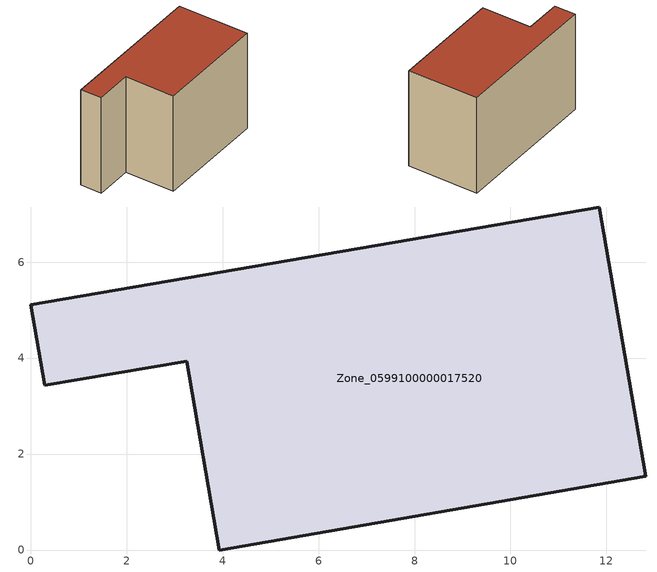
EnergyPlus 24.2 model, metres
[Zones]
Zone_0599100000017520
 floor ground (C_G): 3.25,3.94 0.29,3.43 0,5.11 11.86,7.15 12.82,1.54 3.93,0 z0
 wall outside (C_F): 11.86,7.15 0,5.11 0.29,3.43 3.25,3.94 3.93,0 12.82,1.54 11.86,7.15 z0:8.13
 roof outside (C_R): 3.93,0 12.82,1.54 11.86,7.15 0,5.11 0.29,3.43 3.25,3.94 z8.13
[BUILDING]
Pand.0599100000017520: North Axis=0; Terrain=City; Loads Convergence Tolerance Value=0.04; Temperature Convergence Tolerance Value=0.4; Solar Distribution=FullExterior; Maximum Number of Warmup Days=25; Minimum Number of Warmup Days=1
[Site:Location]
Rotterdam.The.Hague.AP_ZH_NLD Design_Conditions: Latitude=51.96; Longitude=4.45; Time Zone=1; Elevation=-4.5
[SITE:GROUNDTEMPERATURE:BUILDINGSURFACE]
18, 18, 18, 18, 18, 18, 18, 18, 18, 18, 18, 18
[MATERIAL] Thermal Absorptance=0.9; Solar Absorptance=0.7; Visible Absorptance=0.7
Name | Roughness | Thickness | Conductivity | Density | Specific Heat
G.TC.1992-2005 | MediumSmooth | 0.15 | 0.06 | 540 | 1210
F.TC.1992-2005 | Rough | 0.3 | 0.12 | 1920 | 840
R.TC.1992-2005 | MediumRough | 0.2 | 0.08 | 1500 | 1000
[CONSTRUCTION]
C_G: G.TC.1992-2005
C_F: F.TC.1992-2005
C_R: R.TC.1992-2005
[ZONE]
Zone_0599100000017520: Type=1; Multiplier=1; Ceiling Height=Autocalculate; Volume=Autocalculate; Floor Area=autocalculate; Part of Total Floor Area=Yes
[ZONEINFILTRATION:DESIGNFLOWRATE]
Infil_Zone_0599100000017520: Zone or ZoneList or Space or SpaceList=Zone_0599100000017520; Schedule=AlwaysOn; Design Flow Rate Calculation Method=Flow/Area; Flow Rate per Floor Area=0.0015; Constant Term Coefficient=1; Temperature Term Coefficient=0; Velocity Term Coefficient=0; Velocity Squared Term Coefficient=0
[HVACTEMPLATE:ZONE:IDEALLOADSAIRSYSTEM]
Zone_0599100000017520: Maximum Heating Supply Air Temperature=50; Minimum Cooling Supply Air Temperature=13; Maximum Heating Supply Air Humidity Ratio=0.0156; Minimum Cooling Supply Air Humidity Ratio=0.0077; Heating Limit=NoLimit; Cooling Limit=NoLimit; Dehumidification Control Type=ConstantSensibleHeatRatio; Cooling Sensible Heat Ratio=0.7; Dehumidification Setpoint=60; Humidification Control Type=None; Humidification Setpoint=30; Outdoor Air Method=None; Outdoor Air Flow Rate per Person=0.00944; Outdoor Air Flow Rate per Zone Floor Area=0; Outdoor Air Flow Rate per Zone=0; Demand Controlled Ventilation Type=None; Outdoor Air Economizer Type=NoEconomizer; Heat Recovery Type=None; Sensible Heat Recovery Effectiveness=0.7; Latent Heat Recovery Effectiveness=0.65
[ZONECONTROL:THERMOSTAT]
ThermostatControl_Zone_0599100000017520: Zone or ZoneList=Zone_0599100000017520; Control Type Schedule=DualSetpointControlType; Control 1=Thermostat_Zone_0599100000017520; Temperature Difference Between Cutout And Setpoint=0
[THERMOSTATSETPOINT:DUALSETPOINT]
Thermostat_Zone_0599100000017520: Heating Setpoint Temperature Schedule=HeatingSetpoint_Zone_0599100000017520; Cooling Setpoint Temperature Schedule=CoolingSetpoint_Zone_0599100000017520
[SCHEDULE:COMPACT]
HeatingSetpoint_Zone_0599100000017520: Through: 12/31, For: AllDays, Until: 24:00, 21
CoolingSetpoint_Zone_0599100000017520: Through: 12/31, For: AllDays, Until: 24:00, 24
DualSetpointControlType: Through: 12/31, For: AllDays, Until: 24:00, 4
AlwaysOn: Through: 12/31, For: AllDays, Until: 24:00, 1
